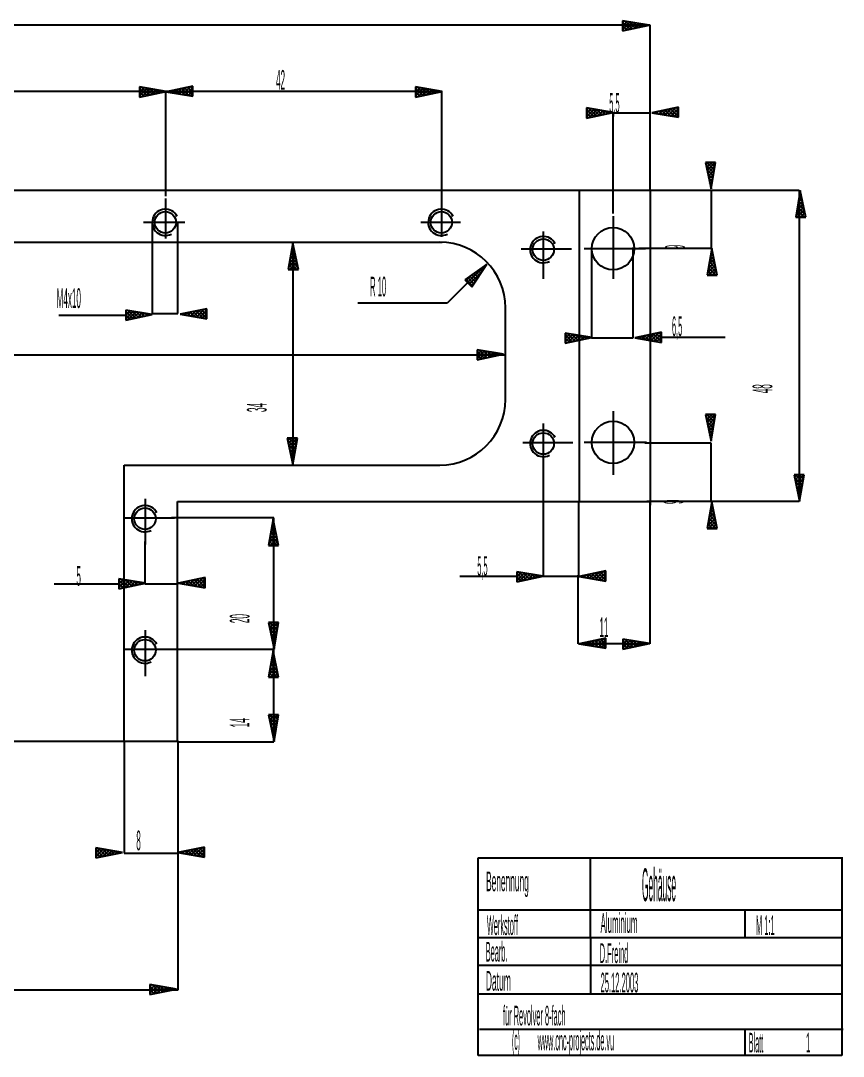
# Model space of a CAD drawing. Extents: x 1.2 to 11.13, y 0.34 to 6.71.
# Drawn here: x 6.19 to 11.13, y 0.34 to 6.55 of the extents above; entities that cross this region are included whole.
import ezdxf

# ---------------------------------------------------------------- set-up
doc = ezdxf.new("R2010")
doc.units = 0
doc.header["$LTSCALE"] = 10
doc.linetypes.add('DASHDOT', pattern=[1, 0.5, -0.25, 0, -0.25])
doc.layers.add('1', color=1, linetype='CONTINUOUS')

msp = doc.modelspace()

# ---------------------------------------------------------------- linework, layer by layer
at = {"layer": '1', "color": 1, "linetype": 'CONTINUOUS'}
for p, q in [((9.9649, 6.5221), (9.8056, 6.5492)), ((9.8056, 6.5492), (9.8056, 6.4888)), ((9.8056, 6.5492), (9.8056, 6.4888)), ((9.8149, 6.5476), (9.8056, 6.5383)), ((9.8326, 6.5446), (9.8056, 6.5177)), ((9.8502, 6.5416), (9.8056, 6.497)), ((9.8483, 6.4977), (9.8056, 6.5405)), ((9.8654, 6.5013), (9.82, 6.5468)), ((9.8679, 6.5386), (9.8214, 6.4921)), ((9.8825, 6.5049), (9.8449, 6.5425)), ((9.8855, 6.5356), (9.8475, 6.4976)), ((9.8996, 6.5084), (9.8698, 6.5383)), ((9.9032, 6.5326), (9.8736, 6.503)), ((9.9167, 6.512), (9.8947, 6.534)), ((9.9208, 6.5296), (9.8997, 6.5084)), ((9.9338, 6.5156), (9.9196, 6.5298)), ((9.9384, 6.5266), (9.9258, 6.5139)), ((9.9509, 6.5191), (9.9445, 6.5255)), ((9.9709, 6.5216), (2.5314, 6.5216)), ((9.8056, 6.4888), (9.9649, 6.5221)), ((9.8313, 6.4942), (9.8056, 6.5198)), ((9.8142, 6.4906), (9.8056, 6.4992)), ((9.9561, 6.5236), (9.9519, 6.5193)), ((9.9649, 6.5221), (9.9649, 6.5221)), ((9.9709, 5.5328), (9.9709, 6.5216)), ((7.2264, 6.1565), (7.0671, 6.1233)), ((7.2114, 6.1534), (7.1647, 6.1066)), ((7.2264, 6.1396), (7.2124, 6.1536)), ((7.2264, 6.0961), (7.2264, 6.1565)), ((7.2264, 6.0961), (7.2264, 6.1565)), ((5.4077, 6.1263), (7.0633, 6.1263)), ((7.0673, 6.1243), (6.908, 6.1515)), ((6.908, 6.1515), (6.908, 6.0911)), ((6.908, 6.1515), (6.908, 6.0911)), ((6.9173, 6.1499), (6.908, 6.1406)), ((6.9349, 6.1469), (6.908, 6.1199)), ((6.9526, 6.1439), (6.908, 6.0993)), ((6.9507, 6.1), (6.908, 6.1427)), ((6.908, 6.0911), (7.0673, 6.1243)), ((6.9336, 6.0964), (6.908, 6.1221)), ((6.9165, 6.0929), (6.908, 6.1014)), ((6.9678, 6.1036), (6.9223, 6.149)), ((6.9702, 6.1409), (6.9237, 6.0944)), ((6.9849, 6.1071), (6.9472, 6.1448)), ((6.9879, 6.1379), (6.9498, 6.0998)), ((7.002, 6.1107), (6.9721, 6.1405)), ((7.0055, 6.1349), (6.9759, 6.1053)), ((7.0191, 6.1143), (6.997, 6.1363)), ((7.0232, 6.1318), (7.002, 6.1107)), ((7.0362, 6.1178), (7.0219, 6.1321)), ((7.0408, 6.1288), (7.0281, 6.1161)), ((7.0532, 6.1214), (7.0468, 6.1278)), ((7.0584, 6.1258), (7.0542, 6.1216)), ((7.0633, 6.1263), (7.0633, 5.4962)), ((7.0633, 6.1263), (8.7201, 6.1263)), ((7.0671, 6.1233), (7.0671, 6.1233)), ((7.0671, 6.1233), (7.2264, 6.0961)), ((7.0673, 6.1243), (7.0673, 6.1243)), ((7.0796, 6.1212), (7.0757, 6.1251)), ((7.0809, 6.1262), (7.0765, 6.1217)), ((7.1045, 6.1169), (7.0928, 6.1286)), ((7.107, 6.1316), (7.0941, 6.1187)), ((7.1294, 6.1127), (7.1099, 6.1322)), ((7.1331, 6.1371), (7.1118, 6.1157)), ((7.1543, 6.1084), (7.127, 6.1358)), ((7.1592, 6.1425), (7.1294, 6.1127)), ((7.1792, 6.1042), (7.144, 6.1393)), ((7.1853, 6.1479), (7.147, 6.1097)), ((7.2041, 6.0999), (7.1611, 6.1429)), ((7.2264, 6.0983), (7.1782, 6.1465)), ((7.2264, 6.1477), (7.1823, 6.1036)), ((7.2264, 6.1189), (7.1953, 6.15)), ((7.2264, 6.1271), (7.2, 6.1006)), ((7.2264, 6.1064), (7.2176, 6.0976)), ((8.7229, 6.1243), (8.5636, 6.1515)), ((8.5636, 6.1515), (8.5636, 6.0911)), ((8.5636, 6.1515), (8.5636, 6.0911)), ((8.5729, 6.1499), (8.5636, 6.1406)), ((8.5906, 6.1469), (8.5636, 6.1199)), ((8.6082, 6.1439), (8.5636, 6.0993)), ((8.6063, 6.1), (8.5636, 6.1427)), ((8.5636, 6.0911), (8.7229, 6.1243)), ((8.5892, 6.0964), (8.5636, 6.1221)), ((8.5721, 6.0929), (8.5636, 6.1014)), ((8.6234, 6.1036), (8.5779, 6.149)), ((8.6259, 6.1409), (8.5794, 6.0944)), ((8.6405, 6.1071), (8.6028, 6.1448)), ((8.6435, 6.1379), (8.6055, 6.0998)), ((8.6576, 6.1107), (8.6277, 6.1405)), ((8.6611, 6.1349), (8.6316, 6.1053)), ((8.6747, 6.1143), (8.6526, 6.1363)), ((8.6788, 6.1318), (8.6577, 6.1107)), ((8.6918, 6.1178), (8.6776, 6.1321)), ((8.6964, 6.1288), (8.6837, 6.1161)), ((8.7089, 6.1214), (8.7025, 6.1278)), ((8.7141, 6.1258), (8.7098, 6.1216)), ((8.7201, 6.1263), (8.7201, 5.4578)), ((8.7229, 6.1243), (8.7229, 6.1243)), ((10.1407, 6.0307), (9.9815, 5.9974)), ((10.1257, 6.0275), (10.079, 5.9808)), ((10.1407, 6.0137), (10.1267, 6.0277)), ((10.1407, 5.9703), (10.1407, 6.0307)), ((10.1407, 5.9703), (10.1407, 6.0307)), ((9.7487, 5.9985), (9.5894, 6.0256)), ((9.5894, 6.0256), (9.5894, 5.9652)), ((9.5894, 6.0256), (9.5894, 5.9652)), ((9.5988, 6.024), (9.5894, 6.0147)), ((9.6164, 6.021), (9.5894, 5.9941)), ((9.6341, 6.018), (9.5894, 5.9734)), ((9.6322, 5.9741), (9.5894, 6.0169)), ((9.5894, 5.9652), (9.7487, 5.9985)), ((9.6151, 5.9706), (9.5894, 5.9962)), ((9.598, 5.967), (9.5894, 5.9756)), ((9.6493, 5.9777), (9.6038, 6.0232)), ((9.6517, 6.015), (9.6052, 5.9685)), ((9.6664, 5.9813), (9.6287, 6.0189)), ((9.6693, 6.012), (9.6313, 5.974)), ((9.6834, 5.9848), (9.6536, 6.0147)), ((9.687, 6.009), (9.6574, 5.9794)), ((9.7005, 5.9884), (9.6785, 6.0104)), ((9.7046, 6.006), (9.6835, 5.9848)), ((9.7176, 5.992), (9.7034, 6.0062)), ((9.7223, 6.003), (9.7096, 5.9903)), ((9.7347, 5.9955), (9.7283, 6.0019)), ((9.7399, 6), (9.7357, 5.9957)), ((9.7481, 5.3916), (9.7481, 5.997)), ((9.7481, 5.997), (9.9746, 5.997)), ((9.7487, 5.9985), (9.7487, 5.9985)), ((9.9815, 5.9974), (9.9815, 5.9974)), ((9.9815, 5.9974), (10.1407, 5.9703)), ((9.9939, 5.9953), (9.99, 5.9992)), ((9.9952, 6.0003), (9.9908, 5.9958)), ((10.0188, 5.9911), (10.0071, 6.0028)), ((10.0213, 6.0058), (10.0084, 5.9928)), ((10.0437, 5.9868), (10.0242, 6.0063)), ((10.0474, 6.0112), (10.0261, 5.9898)), ((10.0686, 5.9826), (10.0413, 6.0099)), ((10.0735, 6.0166), (10.0437, 5.9868)), ((10.0935, 5.9783), (10.0584, 6.0135)), ((10.0996, 6.0221), (10.0613, 5.9838)), ((10.1184, 5.9741), (10.0754, 6.017)), ((10.1407, 5.9724), (10.0925, 6.0206)), ((10.1407, 6.0219), (10.0966, 5.9778)), ((10.1407, 5.9931), (10.1096, 6.0242)), ((10.1407, 6.0012), (10.1143, 5.9748)), ((10.1407, 5.9806), (10.1319, 5.9718)), ((10.3631, 5.6991), (10.3027, 5.6991)), ((10.3027, 5.6991), (10.3359, 5.5399)), ((10.3631, 5.6991), (10.3027, 5.6991)), ((10.3196, 5.6991), (10.3056, 5.6851)), ((10.3524, 5.6369), (10.3059, 5.6834)), ((10.3403, 5.6991), (10.3091, 5.668)), ((10.3554, 5.6545), (10.3108, 5.6991)), ((10.3494, 5.6192), (10.3114, 5.6573)), ((10.3609, 5.6991), (10.3127, 5.6509)), ((10.3593, 5.6768), (10.3163, 5.6338)), ((10.3585, 5.6722), (10.3315, 5.6991)), ((10.3359, 5.5399), (10.3631, 5.6991)), ((10.3615, 5.6898), (10.3521, 5.6991)), ((10.3464, 5.6016), (10.3168, 5.6312)), ((10.355, 5.6519), (10.3198, 5.6168)), ((10.3434, 5.584), (10.3223, 5.6051)), ((10.3508, 5.627), (10.3234, 5.5997)), ((10.3465, 5.6021), (10.327, 5.5826)), ((2.5299, 5.5328), (9.9709, 5.5328)), ((9.9709, 5.5328), (9.9709, 3.643)), ((9.9709, 5.5328), (10.8654, 5.5328)), ((10.3404, 5.5663), (10.3277, 5.579)), ((10.3423, 5.5772), (10.3305, 5.5655)), ((10.3374, 5.5487), (10.3332, 5.5529)), ((10.338, 5.5523), (10.3341, 5.5484)), ((10.3359, 5.5399), (10.3359, 5.5399)), ((10.3363, 5.533), (10.3363, 5.1834)), ((10.8654, 5.5328), (10.8654, 3.6644)), ((9.5442, 5.5288), (9.5442, 3.667)), ((10.8714, 5.5302), (10.8442, 5.3709)), ((10.8814, 5.4819), (10.8594, 5.4599)), ((10.8779, 5.499), (10.8637, 5.4848)), ((10.8851, 5.4642), (10.8638, 5.4855)), ((10.8797, 5.4903), (10.8668, 5.5032)), ((10.8743, 5.5161), (10.8679, 5.5097)), ((10.8743, 5.5164), (10.8698, 5.5208)), ((10.8714, 5.5302), (10.8714, 5.5302)), ((10.9046, 5.3709), (10.8714, 5.5302)), ((10.8921, 5.4307), (10.8467, 5.3852)), ((10.8886, 5.4478), (10.8509, 5.4101)), ((10.8958, 5.3709), (10.8517, 5.415)), ((10.8957, 5.4136), (10.853, 5.3709)), ((10.9015, 5.3859), (10.8547, 5.4326)), ((10.885, 5.4649), (10.8552, 5.435)), ((10.896, 5.412), (10.8578, 5.4503)), ((10.8906, 5.4381), (10.8608, 5.4679)), ((10.8442, 5.3709), (10.9046, 5.3709)), ((10.8442, 5.3709), (10.9046, 5.3709)), ((10.8545, 5.3709), (10.8457, 5.3797)), ((10.8752, 5.3709), (10.8487, 5.3973)), ((10.8993, 5.3965), (10.8736, 5.3709)), ((10.9028, 5.3794), (10.8943, 5.3709)), ((6.9843, 5.3389), (6.9843, 4.7921)), ((7.1383, 4.7921), (7.1383, 5.3389)), ((3.7813, 5.2202), (8.7233, 5.2202)), ((7.8273, 5.2203), (7.8273, 3.881)), ((7.8272, 5.2149), (7.8, 5.0556)), ((7.8373, 5.1666), (7.8152, 5.1446)), ((7.8337, 5.1837), (7.8195, 5.1695)), ((7.841, 5.1489), (7.8196, 5.1702)), ((7.8355, 5.175), (7.8226, 5.1879)), ((7.8301, 5.2008), (7.8237, 5.1944)), ((7.8301, 5.2011), (7.8256, 5.2055)), ((7.8272, 5.2149), (7.8272, 5.2149)), ((7.8604, 5.0556), (7.8272, 5.2149)), ((9.6185, 5.1813), (9.6185, 4.6474)), ((9.8688, 4.6474), (9.8688, 5.1878)), ((10.3363, 5.1834), (9.9033, 5.1834)), ((10.34, 5.1816), (10.3128, 5.0223)), ((10.3429, 5.1675), (10.3365, 5.1611)), ((10.3428, 5.1678), (10.3384, 5.1723)), ((10.34, 5.1816), (10.34, 5.1816)), ((10.3732, 5.0223), (10.34, 5.1816)), ((7.848, 5.1154), (7.8025, 5.0699)), ((7.8444, 5.1325), (7.8067, 5.0948)), ((7.8517, 5.0556), (7.8076, 5.0997)), ((7.8515, 5.0983), (7.8088, 5.0556)), ((7.8573, 5.0706), (7.8106, 5.1173)), ((7.8408, 5.1496), (7.811, 5.1197)), ((7.8519, 5.0967), (7.8136, 5.135)), ((7.8464, 5.1228), (7.8166, 5.1526)), ((10.3572, 5.0992), (10.3195, 5.0615)), ((10.3536, 5.1163), (10.3237, 5.0864)), ((10.3646, 5.0634), (10.3263, 5.1017)), ((10.35, 5.1334), (10.328, 5.1113)), ((10.3592, 5.0895), (10.3293, 5.1193)), ((10.3465, 5.1505), (10.3322, 5.1362)), ((10.3537, 5.1156), (10.3324, 5.137)), ((10.3483, 5.1417), (10.3354, 5.1546)), ((7.8, 5.0556), (7.8604, 5.0556)), ((7.8, 5.0556), (7.8604, 5.0556)), ((7.8104, 5.0556), (7.8015, 5.0644)), ((7.831, 5.0556), (7.8046, 5.082)), ((7.8551, 5.0812), (7.8295, 5.0556)), ((7.8587, 5.0641), (7.8501, 5.0556)), ((8.9905, 5.0885), (8.8587, 4.995)), ((8.9746, 5.0771), (8.8756, 4.9781)), ((8.9602, 5.0421), (8.8859, 4.9678)), ((8.9014, 4.9523), (8.9905, 5.0885)), ((8.9382, 5.0085), (8.9131, 5.0336)), ((8.9463, 5.021), (8.9252, 5.0421)), ((8.9545, 5.0335), (8.9373, 5.0507)), ((8.9627, 5.0459), (8.9493, 5.0593)), ((8.9709, 5.0584), (8.9614, 5.0678)), ((8.979, 5.0709), (8.9735, 5.0764)), ((8.9872, 5.0834), (8.9856, 5.085)), ((8.9905, 5.0885), (8.9905, 5.0885)), ((10.3607, 5.0821), (10.3152, 5.0366)), ((10.3438, 5.0223), (10.3173, 5.0488)), ((10.3644, 5.0223), (10.3203, 5.0664)), ((10.3643, 5.065), (10.3216, 5.0223)), ((10.3701, 5.0373), (10.3233, 5.084)), ((10.3678, 5.0479), (10.3422, 5.0223)), ((8.8742, 4.9756), (8.7529, 4.854)), ((8.8587, 4.995), (8.9014, 4.9523)), ((8.8587, 4.995), (8.9014, 4.9523)), ((8.9055, 4.9586), (8.8647, 4.9993)), ((8.9037, 5.027), (8.8652, 4.9885)), ((8.9136, 4.971), (8.8768, 5.0079)), ((8.9218, 4.9835), (8.8889, 5.0164)), ((8.921, 4.9822), (8.8962, 4.9575)), ((8.93, 4.996), (8.901, 5.025)), ((10.3128, 5.0223), (10.3732, 5.0223)), ((10.3128, 5.0223), (10.3732, 5.0223)), ((10.3231, 5.0223), (10.3143, 5.0311)), ((10.3714, 5.0308), (10.3629, 5.0223)), ((8.7529, 4.854), (8.2178, 4.854)), ((6.9838, 4.7863), (6.8246, 4.8134)), ((6.8246, 4.8134), (6.8246, 4.753)), ((6.8246, 4.8134), (6.8246, 4.753)), ((6.8339, 4.8118), (6.8246, 4.8025)), ((6.8515, 4.8088), (6.8246, 4.7819)), ((6.8692, 4.8058), (6.8246, 4.7612)), ((6.8673, 4.7619), (6.8246, 4.8047)), ((6.8246, 4.753), (6.9838, 4.7863)), ((6.8844, 4.7655), (6.8389, 4.811)), ((6.8868, 4.8028), (6.8403, 4.7563)), ((6.9015, 4.7691), (6.8638, 4.8067)), ((6.9045, 4.7998), (6.8664, 4.7618)), ((6.9186, 4.7726), (6.8887, 4.8025)), ((6.9221, 4.7968), (6.8925, 4.7672)), ((6.9356, 4.7762), (6.9136, 4.7982)), ((6.9397, 4.7938), (6.9186, 4.7726)), ((6.9527, 4.7798), (6.9385, 4.794)), ((6.9574, 4.7908), (6.9447, 4.7781)), ((6.9698, 4.7833), (6.9634, 4.7897)), ((6.975, 4.7878), (6.9708, 4.7835)), ((6.9838, 4.7863), (6.9838, 4.7863)), ((6.9843, 4.7921), (7.1383, 4.7921)), ((7.3108, 4.8213), (7.1515, 4.788)), ((7.1515, 4.788), (7.1515, 4.788)), ((7.1515, 4.788), (7.3108, 4.7608)), ((7.1639, 4.7859), (7.16, 4.7898)), ((7.1653, 4.7909), (7.1608, 4.7864)), ((7.1888, 4.7817), (7.1771, 4.7934)), ((7.1914, 4.7963), (7.1785, 4.7834)), ((7.2137, 4.7774), (7.1942, 4.7969)), ((7.2175, 4.8018), (7.1961, 4.7804)), ((7.2387, 4.7732), (7.2113, 4.8005)), ((7.2436, 4.8072), (7.2137, 4.7774)), ((7.2636, 4.7689), (7.2284, 4.8041)), ((7.2697, 4.8127), (7.2314, 4.7744)), ((7.2885, 4.7647), (7.2455, 4.8076)), ((7.2958, 4.8181), (7.249, 4.7714)), ((7.3108, 4.763), (7.2626, 4.8112)), ((7.3108, 4.8125), (7.2667, 4.7684)), ((7.3108, 4.7836), (7.2797, 4.8148)), ((7.3108, 4.7918), (7.2843, 4.7654)), ((7.3108, 4.8043), (7.2968, 4.8183)), ((7.3108, 4.7608), (7.3108, 4.8213)), ((7.3108, 4.7608), (7.3108, 4.8213)), ((9.103, 4.2767), (9.103, 4.8265)), ((6.8238, 4.7796), (6.4236, 4.7796)), ((6.8502, 4.7584), (6.8246, 4.784)), ((6.8331, 4.7548), (6.8246, 4.7634)), ((7.3108, 4.7712), (7.302, 4.7624)), ((9.6204, 4.6475), (9.4611, 4.6747)), ((9.4611, 4.6747), (9.4611, 4.6143)), ((9.4611, 4.6747), (9.4611, 4.6143)), ((9.4704, 4.6731), (9.4611, 4.6638)), ((9.4881, 4.6701), (9.4611, 4.6431)), ((9.5057, 4.6671), (9.4611, 4.6225)), ((9.5038, 4.6232), (9.4611, 4.6659)), ((9.5209, 4.6268), (9.4754, 4.6723)), ((9.5234, 4.6641), (9.4769, 4.6176)), ((9.538, 4.6303), (9.5003, 4.668)), ((9.541, 4.6611), (9.503, 4.623)), ((9.5551, 4.6339), (9.5252, 4.6638)), ((10.0381, 4.6797), (9.8788, 4.6465)), ((9.9709, 4.6657), (9.941, 4.6359)), ((9.9908, 4.6274), (9.9557, 4.6625)), ((9.9969, 4.6712), (9.9587, 4.6329)), ((10.0157, 4.6231), (9.9728, 4.6661)), ((10.023, 4.6766), (9.9763, 4.6299)), ((10.0381, 4.6215), (9.9899, 4.6697)), ((10.0381, 4.671), (9.994, 4.6268)), ((10.0381, 4.6421), (10.0069, 4.6732)), ((10.0381, 4.6628), (10.024, 4.6768)), ((10.0381, 4.6193), (10.0381, 4.6797)), ((10.0381, 4.6193), (10.0381, 4.6797)), ((9.4611, 4.6143), (9.6204, 4.6475)), ((9.4867, 4.6197), (9.4611, 4.6453)), ((9.4697, 4.6161), (9.4611, 4.6246)), ((9.5586, 4.6581), (9.5291, 4.6285)), ((9.5722, 4.6375), (9.5501, 4.6595)), ((9.5763, 4.6551), (9.5552, 4.6339)), ((9.5893, 4.641), (9.5751, 4.6553)), ((9.5939, 4.652), (9.5812, 4.6394)), ((9.6064, 4.6446), (9.6, 4.651)), ((9.6116, 4.649), (9.6073, 4.6448)), ((9.6185, 4.6474), (9.8688, 4.6474)), ((9.6204, 4.6475), (9.6204, 4.6475)), ((9.8788, 4.6465), (9.8788, 4.6465)), ((9.8788, 4.6465), (10.0381, 4.6193)), ((9.8912, 4.6444), (9.8873, 4.6483)), ((9.8926, 4.6494), (9.8881, 4.6449)), ((9.9161, 4.6401), (9.9044, 4.6519)), ((9.9187, 4.6548), (9.9057, 4.6419)), ((9.941, 4.6359), (9.9215, 4.6554)), ((9.9448, 4.6603), (9.9234, 4.6389)), ((9.9659, 4.6316), (9.9386, 4.659)), ((10.0381, 4.6503), (10.0116, 4.6238)), ((10.0381, 4.6297), (10.0292, 4.6208)), ((10.037, 4.6496), (10.4204, 4.6496)), ((3.3848, 4.544), (9.1018, 4.544)), ((9.0915, 4.5482), (8.9322, 4.5753)), ((8.9322, 4.5753), (8.9322, 4.5149)), ((8.9322, 4.5753), (8.9322, 4.5149)), ((8.9415, 4.5738), (8.9322, 4.5644)), ((8.9591, 4.5707), (8.9322, 4.5438)), ((8.9768, 4.5677), (8.9322, 4.5231)), ((8.9749, 4.5239), (8.9322, 4.5666)), ((8.9322, 4.5149), (9.0915, 4.5482)), ((8.9578, 4.5203), (8.9322, 4.5459)), ((8.992, 4.5274), (8.9465, 4.5729)), ((8.9944, 4.5647), (8.9479, 4.5182)), ((9.0091, 4.531), (8.9714, 4.5687)), ((9.0121, 4.5617), (8.974, 4.5237)), ((9.0262, 4.5345), (8.9963, 4.5644)), ((9.0297, 4.5587), (9.0001, 4.5291)), ((9.0433, 4.5381), (9.0212, 4.5602)), ((9.0474, 4.5557), (9.0262, 4.5346)), ((9.0604, 4.5417), (9.0461, 4.5559)), ((9.065, 4.5527), (9.0523, 4.54)), ((9.0774, 4.5452), (9.071, 4.5517)), ((9.0827, 4.5497), (9.0784, 4.5454)), ((9.0915, 4.5482), (9.0915, 4.5482)), ((8.9407, 4.5167), (8.9322, 4.5253)), ((10.3631, 4.1864), (10.3027, 4.1864)), ((10.3027, 4.1864), (10.3359, 4.0272)), ((10.3631, 4.1864), (10.3027, 4.1864)), ((10.3196, 4.1864), (10.3056, 4.1724)), ((10.3524, 4.1242), (10.3059, 4.1707)), ((10.3403, 4.1864), (10.3091, 4.1553)), ((10.3554, 4.1418), (10.3108, 4.1864)), ((10.3609, 4.1864), (10.3127, 4.1382)), ((10.3593, 4.1641), (10.3163, 4.1212)), ((10.3585, 4.1595), (10.3315, 4.1864)), ((10.3359, 4.0272), (10.3631, 4.1864)), ((10.3615, 4.1771), (10.3521, 4.1864)), ((10.3494, 4.1066), (10.3114, 4.1446)), ((10.3464, 4.0889), (10.3168, 4.1185)), ((10.355, 4.1392), (10.3198, 4.1041)), ((10.3508, 4.1143), (10.3234, 4.087)), ((7.8545, 4.0452), (7.7941, 4.0452)), ((7.7941, 4.0452), (7.8273, 3.8859)), ((7.8545, 4.0452), (7.7941, 4.0452)), ((7.8111, 4.0452), (7.797, 4.0311)), ((7.8317, 4.0452), (7.8006, 4.0141)), ((7.8469, 4.0006), (7.8023, 4.0452)), ((7.8524, 4.0452), (7.8042, 3.997)), ((7.8499, 4.0182), (7.823, 4.0452)), ((7.8273, 3.8859), (7.8545, 4.0452)), ((7.8529, 4.0359), (7.8436, 4.0452)), ((10.3434, 4.0713), (10.3223, 4.0924)), ((10.3465, 4.0894), (10.327, 4.0699)), ((10.3404, 4.0536), (10.3277, 4.0663)), ((10.3423, 4.0645), (10.3305, 4.0528)), ((10.3374, 4.036), (10.3332, 4.0402)), ((10.338, 4.0396), (10.3341, 4.0357)), ((7.8439, 3.9829), (7.7974, 4.0294)), ((7.8409, 3.9653), (7.8028, 4.0033)), ((7.8507, 4.0229), (7.8077, 3.9799)), ((7.8379, 3.9476), (7.8083, 3.9772)), ((7.8465, 3.9979), (7.8113, 3.9628)), ((10.3363, 4.014), (9.9394, 4.014)), ((10.3359, 4.0272), (10.3359, 4.0272)), ((10.3363, 3.6644), (10.3363, 4.014)), ((7.8349, 3.93), (7.8137, 3.9511)), ((7.8422, 3.973), (7.8149, 3.9457)), ((7.838, 3.9481), (7.8184, 3.9286)), ((7.8319, 3.9123), (7.8192, 3.925)), ((7.8337, 3.9232), (7.822, 3.9115)), ((6.8148, 2.2269), (6.8148, 3.883)), ((6.8148, 3.883), (8.7093, 3.883)), ((7.8288, 3.8947), (7.8246, 3.8989)), ((7.8295, 3.8983), (7.8256, 3.8944)), ((7.8273, 3.8859), (7.8273, 3.8859)), ((9.3312, 3.2136), (9.3312, 3.8862)), ((10.8945, 3.8247), (10.8341, 3.8247)), ((10.8341, 3.8247), (10.8673, 3.6654)), ((10.8945, 3.8247), (10.8341, 3.8247)), ((10.851, 3.8247), (10.837, 3.8107)), ((10.8839, 3.7625), (10.8374, 3.809)), ((10.8717, 3.8247), (10.8406, 3.7936)), ((10.8869, 3.7801), (10.8423, 3.8247)), ((10.8923, 3.8247), (10.8441, 3.7765)), ((10.8907, 3.8024), (10.8477, 3.7594)), ((10.8899, 3.7978), (10.8629, 3.8247)), ((10.8673, 3.6654), (10.8945, 3.8247)), ((10.8929, 3.8154), (10.8836, 3.8247)), ((10.8808, 3.7448), (10.8428, 3.7829)), ((10.8778, 3.7272), (10.8482, 3.7568)), ((10.8864, 3.7775), (10.8513, 3.7423)), ((10.8748, 3.7095), (10.8537, 3.7307)), ((10.8822, 3.7526), (10.8548, 3.7252)), ((9.5409, 3.6676), (9.5409, 3.2136)), ((9.9686, 3.6676), (9.9686, 2.8101)), ((10.8779, 3.7277), (10.8584, 3.7082)), ((10.8718, 3.6919), (10.8591, 3.7046)), ((10.8737, 3.7028), (10.8619, 3.6911)), ((10.8688, 3.6743), (10.8646, 3.6785)), ((10.8694, 3.6779), (10.8655, 3.674)), ((7.1362, 2.2257), (7.1362, 3.6643)), ((7.1362, 3.6643), (9.9646, 3.6643)), ((10.8654, 3.6644), (9.9514, 3.6644)), ((10.34, 3.6623), (10.3128, 3.503)), ((10.35, 3.6141), (10.328, 3.5921)), ((10.3465, 3.6312), (10.3322, 3.617)), ((10.3537, 3.5963), (10.3324, 3.6177)), ((10.3483, 3.6224), (10.3354, 3.6353)), ((10.3429, 3.6483), (10.3365, 3.6419)), ((10.3428, 3.6485), (10.3384, 3.653)), ((10.34, 3.6623), (10.34, 3.6623)), ((10.3732, 3.503), (10.34, 3.6623)), ((10.8673, 3.6654), (10.8673, 3.6654)), ((7.7125, 3.5667), (7.1003, 3.5667)), ((7.7088, 3.5591), (7.6817, 3.3998)), ((7.7118, 3.5451), (7.7054, 3.5386)), ((7.7117, 3.5453), (7.7072, 3.5498)), ((7.7088, 3.5591), (7.7088, 3.5591)), ((7.7421, 3.3998), (7.7088, 3.5591)), ((7.7125, 2.7764), (7.7125, 3.5667)), ((10.3607, 3.5628), (10.3152, 3.5173)), ((10.3572, 3.5799), (10.3195, 3.5423)), ((10.3644, 3.503), (10.3203, 3.5471)), ((10.3643, 3.5457), (10.3216, 3.503)), ((10.3701, 3.518), (10.3233, 3.5648)), ((10.3536, 3.597), (10.3237, 3.5672)), ((10.3646, 3.5441), (10.3263, 3.5824)), ((10.3592, 3.5702), (10.3293, 3.6001)), ((7.7225, 3.4938), (7.6926, 3.4639)), ((7.7189, 3.5109), (7.6969, 3.4888)), ((7.728, 3.467), (7.6982, 3.4968)), ((7.7153, 3.528), (7.7011, 3.5137)), ((7.7226, 3.4931), (7.7012, 3.5145)), ((7.7172, 3.5192), (7.7042, 3.5321)), ((10.3128, 3.503), (10.3732, 3.503)), ((10.3128, 3.503), (10.3732, 3.503)), ((10.3231, 3.503), (10.3143, 3.5118)), ((10.3438, 3.503), (10.3173, 3.5295)), ((10.3678, 3.5287), (10.3422, 3.503)), ((10.3714, 3.5116), (10.3629, 3.503)), ((6.9395, 3.4235), (6.9395, 3.17)), ((7.7296, 3.4596), (7.6841, 3.4141)), ((7.7126, 3.3998), (7.6862, 3.4263)), ((7.726, 3.4767), (7.6884, 3.439)), ((7.7333, 3.3998), (7.6892, 3.4439)), ((7.7332, 3.4425), (7.6904, 3.3998)), ((7.7389, 3.4148), (7.6922, 3.4615)), ((7.7335, 3.4409), (7.6952, 3.4792)), ((7.7367, 3.4254), (7.7111, 3.3998)), ((7.6817, 3.3998), (7.7421, 3.3998)), ((7.6817, 3.3998), (7.7421, 3.3998)), ((7.692, 3.3998), (7.6832, 3.4086)), ((7.7403, 3.4083), (7.7317, 3.3998)), ((9.3294, 3.2155), (9.1701, 3.2427)), ((9.1701, 3.2427), (9.1701, 3.1823)), ((9.1701, 3.2427), (9.1701, 3.1823)), ((9.1794, 3.2411), (9.1701, 3.2318)), ((9.1971, 3.2381), (9.1701, 3.2111)), ((9.2147, 3.2351), (9.1701, 3.1905)), ((9.2128, 3.1912), (9.1701, 3.2339)), ((9.2299, 3.1948), (9.1844, 3.2403)), ((9.2324, 3.2321), (9.1859, 3.1856)), ((9.247, 3.1984), (9.2093, 3.236)), ((9.2641, 3.2019), (9.2342, 3.2318)), ((9.7046, 3.2477), (9.5453, 3.2145)), ((9.6374, 3.2337), (9.6076, 3.2039)), ((9.6635, 3.2392), (9.6252, 3.2009)), ((9.6823, 3.1911), (9.6393, 3.2341)), ((9.6896, 3.2446), (9.6429, 3.1979)), ((9.7046, 3.1895), (9.6564, 3.2377)), ((9.7046, 3.239), (9.6605, 3.1949)), ((9.7046, 3.2101), (9.6735, 3.2412)), ((9.7046, 3.2308), (9.6906, 3.2448)), ((9.7046, 3.1873), (9.7046, 3.2477)), ((9.7046, 3.1873), (9.7046, 3.2477)), ((6.9431, 3.174), (6.7838, 3.2012)), ((6.7838, 3.2012), (6.7838, 3.1408)), ((6.7838, 3.2012), (6.7838, 3.1408)), ((6.7931, 3.1996), (6.7838, 3.1903)), ((6.8107, 3.1966), (6.7838, 3.1696)), ((6.8284, 3.1936), (6.7838, 3.149)), ((6.8265, 3.1497), (6.7838, 3.1924)), ((6.7838, 3.1408), (6.9431, 3.174)), ((6.8094, 3.1461), (6.7838, 3.1718)), ((6.8436, 3.1533), (6.7981, 3.1988)), ((6.846, 3.1906), (6.7995, 3.1441)), ((6.8607, 3.1568), (6.823, 3.1945)), ((6.8637, 3.1876), (6.8256, 3.1495)), ((6.8778, 3.1604), (6.8479, 3.1903)), ((6.8813, 3.1846), (6.8517, 3.155)), ((6.8949, 3.164), (6.8728, 3.186)), ((6.899, 3.1816), (6.8778, 3.1604)), ((6.9119, 3.1675), (6.8977, 3.1818)), ((6.9166, 3.1785), (6.9039, 3.1659)), ((6.929, 3.1711), (6.9226, 3.1775)), ((6.9342, 3.1755), (6.93, 3.1713)), ((6.9395, 3.17), (7.134, 3.17)), ((6.9431, 3.174), (6.9431, 3.174)), ((7.3015, 3.2076), (7.1422, 3.1743)), ((7.1422, 3.1743), (7.1422, 3.1743)), ((7.1422, 3.1743), (7.3015, 3.1472)), ((7.1547, 3.1722), (7.1508, 3.1761)), ((7.156, 3.1772), (7.1515, 3.1728)), ((7.1796, 3.168), (7.1679, 3.1797)), ((7.1821, 3.1827), (7.1692, 3.1697)), ((7.2045, 3.1637), (7.185, 3.1833)), ((7.2082, 3.1881), (7.1868, 3.1667)), ((7.2294, 3.1595), (7.202, 3.1868)), ((7.2343, 3.1935), (7.2045, 3.1637)), ((7.2543, 3.1552), (7.2191, 3.1904)), ((7.2604, 3.199), (7.2221, 3.1607)), ((7.2792, 3.151), (7.2362, 3.1939)), ((7.2865, 3.2044), (7.2398, 3.1577)), ((7.3015, 3.1493), (7.2533, 3.1975)), ((7.3015, 3.1988), (7.2574, 3.1547)), ((7.3015, 3.17), (7.2704, 3.2011)), ((7.3015, 3.1781), (7.2751, 3.1517)), ((7.3015, 3.1906), (7.2875, 3.2046)), ((7.3015, 3.1472), (7.3015, 3.2076)), ((7.3015, 3.1472), (7.3015, 3.2076)), ((9.1696, 3.2139), (8.8284, 3.2139)), ((9.1701, 3.1823), (9.3294, 3.2155)), ((9.1957, 3.1877), (9.1701, 3.2133)), ((9.1786, 3.1841), (9.1701, 3.1926)), ((9.25, 3.2291), (9.212, 3.191)), ((9.2676, 3.2261), (9.2381, 3.1965)), ((9.2812, 3.2055), (9.2591, 3.2275)), ((9.2853, 3.2231), (9.2641, 3.2019)), ((9.2983, 3.209), (9.284, 3.2233)), ((9.3029, 3.22), (9.2902, 3.2074)), ((9.3154, 3.2126), (9.309, 3.219)), ((9.3206, 3.217), (9.3163, 3.2128)), ((9.3294, 3.2155), (9.3294, 3.2155)), ((9.5409, 3.2136), (9.3312, 3.2136)), ((9.5384, 2.8101), (9.5384, 3.2225)), ((9.5453, 3.2145), (9.5453, 3.2145)), ((9.5453, 3.2145), (9.7046, 3.1873)), ((9.5578, 3.2124), (9.5539, 3.2163)), ((9.5591, 3.2174), (9.5547, 3.2129)), ((9.5827, 3.2081), (9.571, 3.2199)), ((9.5852, 3.2228), (9.5723, 3.2099)), ((9.6076, 3.2039), (9.5881, 3.2234)), ((9.6113, 3.2283), (9.5899, 3.2069)), ((9.6325, 3.1996), (9.6051, 3.227)), ((9.6574, 3.1954), (9.6222, 3.2305)), ((9.7046, 3.2183), (9.6782, 3.1918)), ((9.7046, 3.1977), (9.6958, 3.1888)), ((6.7787, 3.169), (6.3954, 3.169)), ((6.7923, 3.1426), (6.7838, 3.1511)), ((7.3015, 3.1575), (7.2927, 3.1487)), ((7.7421, 2.9384), (7.6817, 2.9384)), ((7.6817, 2.9384), (7.715, 2.7791)), ((7.7421, 2.9384), (7.6817, 2.9384)), ((7.6987, 2.9384), (7.6847, 2.9244)), ((7.7315, 2.8762), (7.685, 2.9227)), ((7.7193, 2.9384), (7.6882, 2.9073)), ((7.7345, 2.8938), (7.6899, 2.9384)), ((7.74, 2.9384), (7.6918, 2.8902)), ((7.7375, 2.9115), (7.7106, 2.9384)), ((7.715, 2.7791), (7.7421, 2.9384)), ((7.7406, 2.9291), (7.7312, 2.9384)), ((7.7285, 2.8585), (7.6905, 2.8966)), ((7.7383, 2.9161), (7.6954, 2.8731)), ((7.7255, 2.8409), (7.6959, 2.8705)), ((7.7341, 2.8912), (7.6989, 2.8561)), ((7.7298, 2.8663), (7.7025, 2.839)), ((7.7225, 2.8233), (7.7014, 2.8444)), ((7.7256, 2.8414), (7.706, 2.8219)), ((7.7195, 2.8056), (7.7068, 2.8183)), ((7.7213, 2.8165), (7.7096, 2.8048)), ((9.9686, 2.8101), (9.5384, 2.8101)), ((9.7046, 2.8442), (9.5453, 2.8109)), ((9.5453, 2.8109), (9.5453, 2.8109)), ((9.5453, 2.8109), (9.7046, 2.7838)), ((9.5578, 2.8088), (9.5539, 2.8127)), ((9.5591, 2.8138), (9.5547, 2.8094)), ((9.5827, 2.8046), (9.571, 2.8163)), ((9.5852, 2.8193), (9.5723, 2.8063)), ((9.6076, 2.8003), (9.5881, 2.8199)), ((9.6113, 2.8247), (9.5899, 2.8033)), ((9.6325, 2.7961), (9.6051, 2.8234)), ((9.6374, 2.8301), (9.6076, 2.8003)), ((9.6574, 2.7918), (9.6222, 2.827)), ((9.6635, 2.8356), (9.6252, 2.7973)), ((9.6823, 2.7876), (9.6393, 2.8305)), ((9.6896, 2.841), (9.6429, 2.7943)), ((9.7046, 2.7859), (9.6564, 2.8341)), ((9.7046, 2.8354), (9.6605, 2.7913)), ((9.7046, 2.8066), (9.6735, 2.8377)), ((9.7046, 2.8147), (9.6782, 2.7883)), ((9.7046, 2.8272), (9.6906, 2.8412)), ((9.7046, 2.7838), (9.7046, 2.8442)), ((9.7046, 2.7838), (9.7046, 2.8442)), ((9.9668, 2.812), (9.8075, 2.8391)), ((9.8075, 2.8391), (9.8075, 2.7787)), ((9.8075, 2.8391), (9.8075, 2.7787)), ((9.8168, 2.8376), (9.8075, 2.8282)), ((9.8345, 2.8345), (9.8075, 2.8076)), ((9.8521, 2.8315), (9.8075, 2.7869)), ((9.8502, 2.7877), (9.8075, 2.8304)), ((9.8075, 2.7787), (9.9668, 2.812)), ((9.8331, 2.7841), (9.8075, 2.8097)), ((9.8673, 2.7912), (9.8218, 2.8367)), ((9.8698, 2.8285), (9.8233, 2.782)), ((9.8844, 2.7948), (9.8467, 2.8325)), ((9.8874, 2.8255), (9.8494, 2.7875)), ((9.9015, 2.7983), (9.8716, 2.8282)), ((9.905, 2.8225), (9.8755, 2.7929)), ((9.9186, 2.8019), (9.8966, 2.824)), ((9.9227, 2.8195), (9.9016, 2.7984)), ((9.9357, 2.8055), (9.9215, 2.8197)), ((9.9403, 2.8165), (9.9277, 2.8038)), ((9.9528, 2.809), (9.9464, 2.8155)), ((9.958, 2.8135), (9.9537, 2.8092)), ((9.9668, 2.812), (9.9668, 2.812)), ((7.7125, 2.7764), (7.1087, 2.7764)), ((7.7088, 2.7688), (7.6817, 2.6095)), ((7.7153, 2.7377), (7.7011, 2.7234)), ((7.7172, 2.7289), (7.7042, 2.7418)), ((7.7118, 2.7547), (7.7054, 2.7483)), ((7.7117, 2.755), (7.7072, 2.7594)), ((7.7088, 2.7688), (7.7088, 2.7688)), ((7.7421, 2.6095), (7.7088, 2.7688)), ((7.7165, 2.788), (7.7122, 2.7922)), ((7.7125, 2.2215), (7.7125, 2.7764)), ((7.7171, 2.7916), (7.7132, 2.7877)), ((7.715, 2.7791), (7.715, 2.7791)), ((9.7046, 2.7941), (9.6958, 2.7853)), ((9.8161, 2.7805), (9.8075, 2.7891)), ((7.726, 2.6864), (7.6884, 2.6487)), ((7.7225, 2.7035), (7.6926, 2.6736)), ((7.7335, 2.6506), (7.6952, 2.6889)), ((7.7189, 2.7206), (7.6969, 2.6985)), ((7.728, 2.6767), (7.6982, 2.7065)), ((7.7226, 2.7028), (7.7012, 2.7242)), ((7.692, 2.6095), (7.6832, 2.6183)), ((7.7296, 2.6693), (7.6841, 2.6238)), ((7.7126, 2.6095), (7.6862, 2.6359)), ((7.7333, 2.6095), (7.6892, 2.6536)), ((7.7332, 2.6522), (7.6904, 2.6095)), ((7.7389, 2.6245), (7.6922, 2.6712)), ((7.7367, 2.6351), (7.7111, 2.6095)), ((7.7403, 2.618), (7.7317, 2.6095)), ((7.6817, 2.6095), (7.7421, 2.6095)), ((7.6817, 2.6095), (7.7421, 2.6095)), ((7.7421, 2.3835), (7.6817, 2.3835)), ((7.6817, 2.3835), (7.715, 2.2242)), ((7.7421, 2.3835), (7.6817, 2.3835)), ((7.6987, 2.3835), (7.6847, 2.3695)), ((7.7315, 2.3213), (7.685, 2.3678)), ((7.7193, 2.3835), (7.6882, 2.3524)), ((7.7345, 2.3389), (7.6899, 2.3835)), ((7.74, 2.3835), (7.6918, 2.3353)), ((7.7375, 2.3566), (7.7106, 2.3835)), ((7.715, 2.2242), (7.7421, 2.3835)), ((7.7406, 2.3742), (7.7312, 2.3835)), ((7.7285, 2.3036), (7.6905, 2.3417)), ((7.7383, 2.3612), (7.6954, 2.3182)), ((7.7255, 2.286), (7.6959, 2.3156)), ((7.7341, 2.3363), (7.6989, 2.3011)), ((7.7298, 2.3114), (7.7025, 2.2841)), ((7.7225, 2.2684), (7.7014, 2.2895)), ((7.7256, 2.2865), (7.706, 2.267)), ((7.7195, 2.2507), (7.7068, 2.2634)), ((7.7213, 2.2616), (7.7096, 2.2499)), ((7.7165, 2.2331), (7.7122, 2.2373)), ((2.5299, 2.2257), (7.1362, 2.2257)), ((6.815, 2.2291), (6.815, 1.5548)), ((7.1338, 2.2215), (7.7125, 2.2215)), ((7.1401, 0.7345), (7.1401, 2.2291)), ((7.7171, 2.2367), (7.7132, 2.2328)), ((7.715, 2.2242), (7.715, 2.2242)), ((6.8046, 1.559), (6.6454, 1.5861)), ((6.6454, 1.5861), (6.6454, 1.5257)), ((6.6454, 1.5861), (6.6454, 1.5257)), ((6.6547, 1.5846), (6.6454, 1.5752)), ((6.6723, 1.5815), (6.6454, 1.5546)), ((6.69, 1.5785), (6.6454, 1.5339)), ((6.6881, 1.5347), (6.6454, 1.5774)), ((6.6454, 1.5257), (6.8046, 1.559)), ((6.671, 1.5311), (6.6454, 1.5567)), ((6.7052, 1.5382), (6.6597, 1.5837)), ((6.7076, 1.5755), (6.6611, 1.529)), ((6.7223, 1.5418), (6.6846, 1.5794)), ((6.7253, 1.5725), (6.6872, 1.5345)), ((6.7394, 1.5453), (6.7095, 1.5752)), ((6.7429, 1.5695), (6.7133, 1.5399)), ((6.7564, 1.5489), (6.7344, 1.5709)), ((6.7605, 1.5665), (6.7394, 1.5454)), ((6.7735, 1.5525), (6.7593, 1.5667)), ((6.7782, 1.5635), (6.7655, 1.5508)), ((6.7906, 1.556), (6.7842, 1.5625)), ((6.7958, 1.5605), (6.7916, 1.5562)), ((6.8046, 1.559), (6.8046, 1.559)), ((6.815, 1.5548), (7.1401, 1.5548)), ((7.2976, 1.5912), (7.1383, 1.5579)), ((7.1383, 1.5579), (7.1383, 1.5579)), ((7.1383, 1.5579), (7.2976, 1.5308)), ((7.1508, 1.5558), (7.1469, 1.5597)), ((7.1521, 1.5608), (7.1477, 1.5563)), ((7.1757, 1.5516), (7.164, 1.5633)), ((7.1782, 1.5663), (7.1653, 1.5533)), ((7.2006, 1.5473), (7.1811, 1.5669)), ((7.2043, 1.5717), (7.1829, 1.5503)), ((7.2255, 1.5431), (7.1981, 1.5704)), ((7.2304, 1.5771), (7.2006, 1.5473)), ((7.2504, 1.5388), (7.2152, 1.574)), ((7.2565, 1.5826), (7.2182, 1.5443)), ((7.2753, 1.5346), (7.2323, 1.5775)), ((7.2826, 1.588), (7.2359, 1.5413)), ((7.2976, 1.5329), (7.2494, 1.5811)), ((7.2976, 1.5824), (7.2535, 1.5383)), ((7.2976, 1.5536), (7.2665, 1.5847)), ((7.2976, 1.5617), (7.2712, 1.5353)), ((7.2976, 1.5742), (7.2836, 1.5882)), ((7.2976, 1.5308), (7.2976, 1.5912)), ((7.2976, 1.5308), (7.2976, 1.5912)), ((6.6539, 1.5275), (6.6454, 1.5361)), ((7.2976, 1.5411), (7.2888, 1.5323)), ((8.9392, 0.3402), (8.9392, 1.5271)), ((8.9392, 1.5271), (11.1209, 1.5271)), ((8.9392, 1.5271), (11.1268, 1.5271)), ((8.9392, 1.5271), (11.1209, 1.5271)), ((8.9392, 0.3402), (8.9392, 1.5271)), ((9.6111, 1.5257), (9.6111, 1.2137)), ((11.1209, 1.5271), (11.1209, 0.3402)), ((11.1209, 1.5271), (11.1209, 0.3402)), ((8.9386, 1.2137), (11.1218, 1.2137)), ((9.6111, 1.2137), (9.6111, 1.0477)), ((10.5396, 1.2137), (10.5396, 1.0477)), ((8.9386, 1.0477), (11.1218, 1.0477)), ((9.6122, 1.0488), (9.6122, 0.8827)), ((8.9386, 0.8816), (11.1218, 0.8816)), ((9.6122, 0.8827), (9.6122, 0.7107)), ((7.1297, 0.7386), (6.9704, 0.7658)), ((6.9704, 0.7658), (6.9704, 0.7054)), ((6.9704, 0.7658), (6.9704, 0.7054)), ((6.9798, 0.7642), (6.9704, 0.7549)), ((6.9974, 0.7612), (6.9704, 0.7342)), ((7.0151, 0.7582), (6.9704, 0.7136)), ((7.0132, 0.7143), (6.9704, 0.757)), ((7.0303, 0.7179), (6.9848, 0.7634)), ((7.0327, 0.7552), (6.9862, 0.7087)), ((7.0474, 0.7214), (7.0097, 0.7591)), ((7.0503, 0.7522), (7.0123, 0.7141)), ((7.0644, 0.725), (7.0346, 0.7549)), ((7.068, 0.7492), (7.0384, 0.7196)), ((7.0815, 0.7286), (7.0595, 0.7506)), ((7.0856, 0.7461), (7.0645, 0.725)), ((7.0986, 0.7321), (7.0844, 0.7464)), ((2.5299, 0.7345), (7.1401, 0.7345)), ((6.9704, 0.7054), (7.1297, 0.7386)), ((6.9961, 0.7107), (6.9704, 0.7364)), ((6.979, 0.7072), (6.9704, 0.7157)), ((7.1033, 0.7431), (7.0906, 0.7305)), ((7.1157, 0.7357), (7.1093, 0.7421)), ((7.1209, 0.7401), (7.1167, 0.7359)), ((7.1297, 0.7386), (7.1297, 0.7386)), ((8.9405, 0.7107), (11.1212, 0.7107)), ((8.9462, 0.498), (11.1294, 0.498)), ((10.5383, 0.4941), (10.5383, 0.3428)), ((11.1209, 0.3402), (8.9392, 0.3402)), ((11.1209, 0.3402), (8.9392, 0.3402))]:
    msp.add_line(p, q, dxfattribs=at)
at = {"layer": '1', "color": 1, "linetype": 'DASHDOT'}
for p, q in [((7.0641, 5.4824), (7.0641, 5.2429)), ((8.719, 5.4735), (8.719, 5.2517)), ((9.7482, 5.3762), (9.7482, 4.9999)), ((6.9314, 5.3404), (7.1792, 5.3404)), ((8.5951, 5.3404), (8.834, 5.3404)), ((9.33, 5.2848), (9.33, 5.0009)), ((9.4982, 5.1783), (9.1973, 5.1783)), ((9.9426, 5.1813), (9.574, 5.1813)), ((9.7482, 4.2071), (9.7482, 3.8241)), ((9.33, 4.1315), (9.33, 3.8565)), ((9.507, 4.0162), (9.2061, 4.0162)), ((9.9493, 4.019), (9.574, 4.019)), ((6.9407, 3.6806), (6.9407, 3.4056)), ((7.1177, 3.5653), (6.8168, 3.5653)), ((6.9407, 2.8916), (6.9407, 2.6166)), ((7.1177, 2.7763), (6.8168, 2.7763))]:
    msp.add_line(p, q, dxfattribs=at)
at = {"layer": '1', "color": 1, "linetype": 'CONTINUOUS'}
for centre, radius in [((7.0627, 5.3394), 0.0643), ((8.7183, 5.3394), 0.0643), ((9.7482, 5.1813), 0.1273), ((9.3296, 5.1757), 0.0643), ((9.7482, 4.019), 0.1273), ((9.3296, 4.0122), 0.0643), ((6.9403, 3.5613), 0.0643), ((6.9403, 2.7723), 0.0643)]:
    msp.add_circle(centre, radius, dxfattribs=at)
for centre, radius, start, end in [((7.0627, 5.3394), 0.0792, 26.62161, 297.45415), ((8.7183, 5.3394), 0.0792, 26.62161, 297.45415), ((8.7093, 4.8265), 0.3937, 0, 90), ((9.3296, 5.1757), 0.0792, 26.62161, 297.45415), ((8.7093, 4.2767), 0.3937, 270, 0), ((9.3296, 4.0122), 0.0792, 26.62161, 297.45415), ((6.9403, 3.5613), 0.0792, 26.62161, 297.45415), ((6.9403, 2.7723), 0.0792, 26.62161, 297.45415)]:
    msp.add_arc(centre, radius, start, end, dxfattribs=at)

# ---------------------------------------------------------------- texts
at = {"layer": '1', "color": 1}
for s, height, width, p in [('42', 0.11811, 0.308372, (7.7265, 6.1354)), ('5,5', 0.11811, 0.256977, (9.7259, 5.9965)), ('R 10', 0.11811, 0.289099, (8.2907, 4.8951)), ('M4x10', 0.11811, 0.308372, (6.41, 4.8256)), ('6,5', 0.11811, 0.256977, (10.102, 4.6569)), ('5,5', 0.11811, 0.256977, (8.9341, 3.2182)), ('5', 0.1181, 0.308372, (6.5288, 3.1586)), ('11', 0.11811, 0.308372, (9.6665, 2.851)), ('8', 0.1181, 0.308372, (6.8881, 1.5715)), ('Benennung', 0.11811, 0.316938, (8.9867, 1.3256)), ('Gehäuse', 0.19685, 0.191631, (9.9217, 1.2662)), ('Werkstoff', 0.11811, 0.256977, (8.9914, 1.0631)), ('Aluminium', 0.11811, 0.299806, (9.6736, 1.0762)), ('M 1:1', 0.11811, 0.262116, (10.6055, 1.0631)), ('Bearb.', 0.11811, 0.269825, (8.9849, 0.904)), ('D.Freind', 0.11811, 0.260189, (9.6684, 0.8951)), ('Datum', 0.11811, 0.323791, (8.9849, 0.729)), ('25.12.2003', 0.11811, 0.277535, (9.6736, 0.7191)), ('für Revolver 8-fach ', 0.11811, 0.235134, (9.0882, 0.5205)), ('(c)', 0.11811, 0.205581, (9.1421, 0.374)), ('www.cnc-projects.de.vu', 0.11811, 0.266321, (9.2958, 0.3711)), ('Blatt', 0.11811, 0.231279, (10.562, 0.3582)), ('1', 0.1181, 0.308372, (10.9052, 0.3582))]:
    msp.add_text(s, height=height, dxfattribs=dict(at, width=width)).set_placement(p)
at = {"layer": '1', "color": 1, "width": 0.308372}
for s, height, p in [('9', 0.1181, (10.1787, 5.1772)), ('48', 0.11811, (10.7033, 4.3139)), ('34', 0.11811, (7.6701, 4.201)), ('9', 0.1181, (10.1688, 3.6491)), ('20', 0.11811, (7.5673, 2.9347)), ('14', 0.11811, (7.5673, 2.3096))]:
    msp.add_text(s, height=height, rotation=90, dxfattribs=at).set_placement(p)

doc.saveas('drawing.dxf')
